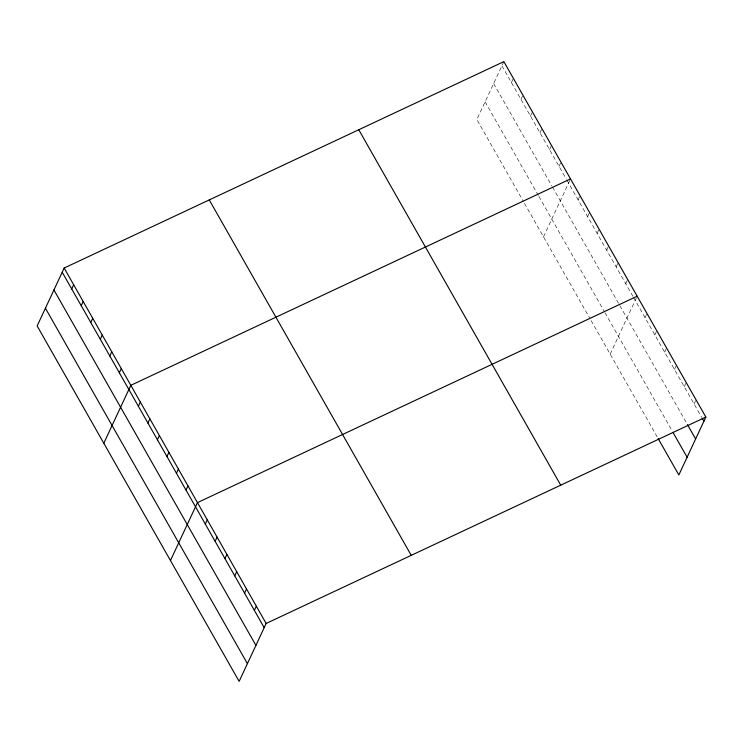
<?xml version="1.0" encoding="UTF-8"?>
<svg xmlns="http://www.w3.org/2000/svg" width="743" height="743" viewBox="0 0 743 743"><rect width="100%" height="100%" fill="white"/><g stroke="black" fill="none" stroke-linecap="round" stroke-linejoin="round"><path stroke-width="0.56" stroke-dasharray="3.71 2.79" d="M503.865 61.623L476.857 119.539L523.351 201.353M511.435 82.566L513.394 78.377M520.954 99.321L522.914 95.132M530.483 116.075L532.434 111.887M540.003 132.83L541.953 128.641M549.523 149.594L551.482 145.405M559.042 166.348L561.002 162.16M543.514 236.831L570.522 178.914M578.091 199.858L580.042 195.669M587.611 216.612L589.57 212.424M597.131 233.376L599.09 229.178M606.659 250.131L608.61 245.942M616.179 266.886L618.13 262.697M625.699 283.64L627.659 279.452M610.17 354.123L636.686 297.256M645.035 317.66L646.986 313.472M654.843 334.926L656.793 330.737M664.651 352.191L666.61 348.003M674.468 369.457L676.418 365.259M684.275 386.713L686.226 382.524M694.083 403.978L696.042 399.79M501.915 65.811L566.324 179.156M566.89 180.15L632.98 296.457M633.538 297.441L701.717 417.408M493.649 83.541L551.9 186.047M552.458 187.032L686.904 423.631M485.123 101.81L538.341 195.446M538.898 196.431L604.43 311.754M604.997 312.738L672.396 431.349M524.465 203.322L590.007 318.645M591.122 320.614L657.583 437.571"/><path stroke-width="1.11" d="M64.158 268.028L37.15 325.945L239.135 681.377L266.143 623.461L705.85 417.055L503.865 61.623L64.158 268.028L266.143 623.461M71.727 288.971L73.678 284.783M81.247 305.726L83.207 301.537M90.767 322.481L92.726 318.292M100.296 339.245L102.246 335.047M109.815 355.999L111.766 351.81M119.335 372.754L121.295 368.565M103.806 443.237L130.814 385.32L570.522 178.914M138.384 406.263L140.334 402.074M147.903 423.018L149.854 418.829M157.423 439.782L159.383 435.584M166.943 456.536L168.902 452.348M176.472 473.291L178.422 469.102M185.991 490.046L187.942 485.857M170.453 560.528L197.471 502.612L637.178 296.206M205.319 524.066L207.278 519.877M215.136 541.331L217.086 537.143M224.943 558.597L226.894 554.408M234.751 575.862L236.711 571.664M244.568 593.118L246.518 588.93M254.375 610.384L256.326 606.195M705.85 417.055L678.842 474.972L658.131 438.528M702.265 418.365L703.9 421.244M687.451 424.587L695.624 438.974M672.935 432.305L687.108 457.242M358.767 129.737L560.742 485.17M209.266 199.913L411.241 555.346M62.208 272.217L264.183 627.649M53.933 289.946L255.917 645.379M45.416 308.215L247.4 663.648"/></g></svg>
